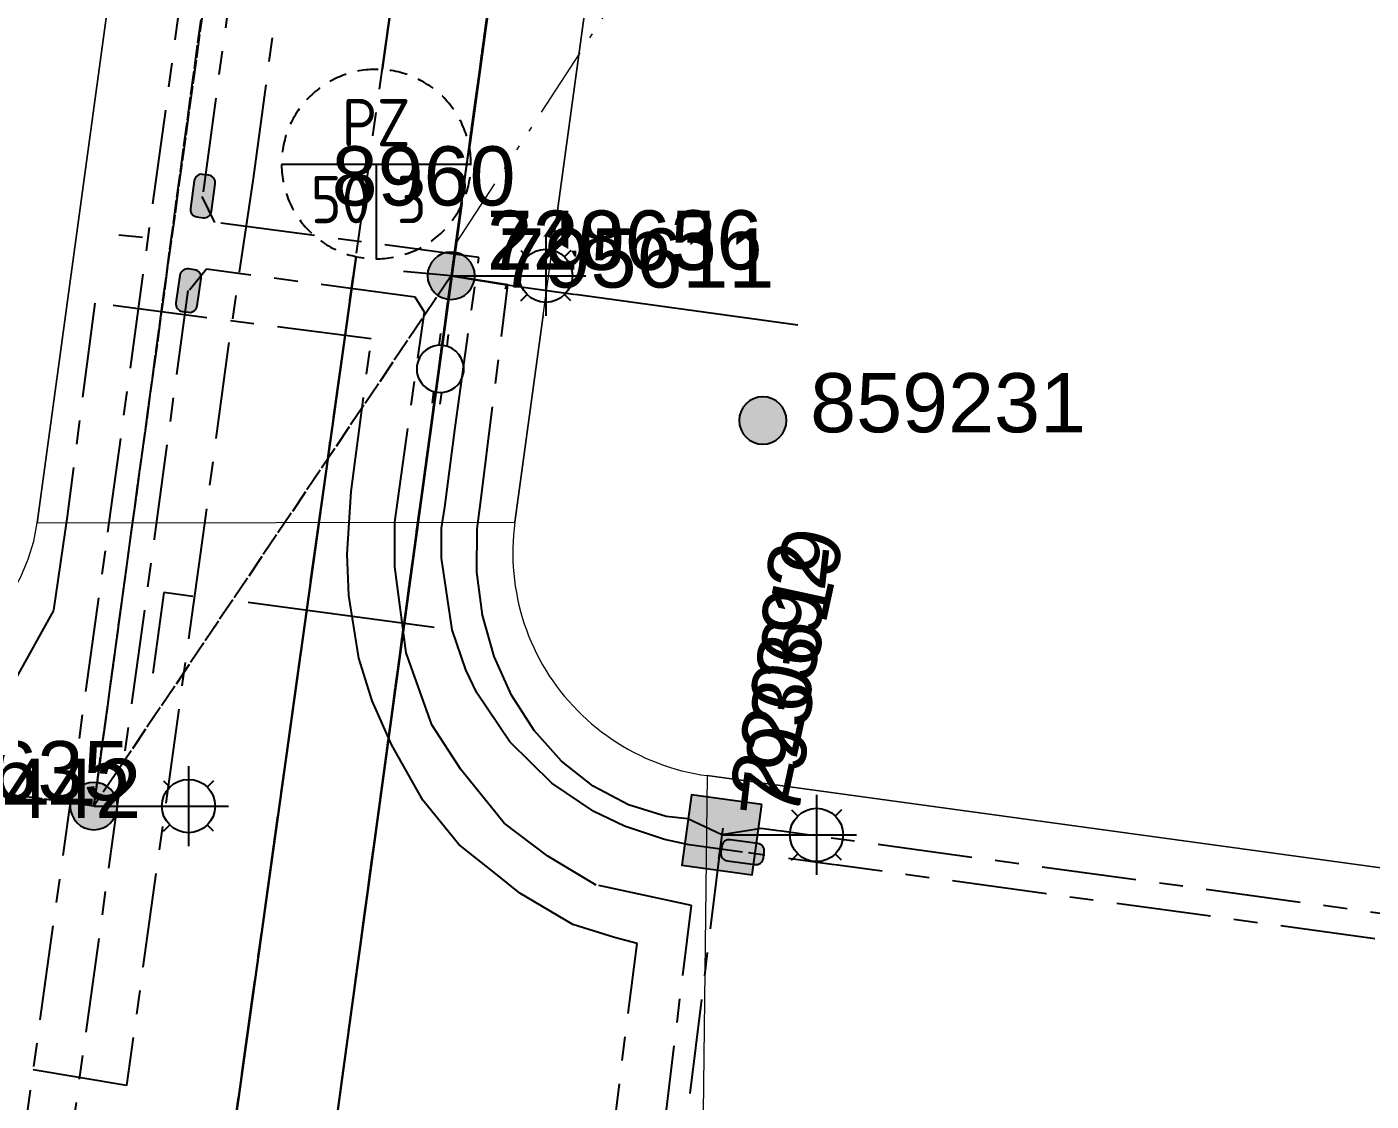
# Model space of a CAD drawing. Header units: metres. Extents: x 301012 to 305396, y 6240778 to 6244350.
# Drawn here: x 302957.9 to 303014.7, y 6242613.1 to 6242658.5 of the extents above; entities that cross this region are included whole.
import ezdxf
from ezdxf.enums import TextEntityAlignment as Align

# ---------------------------------------------------------------- set-up
doc = ezdxf.new("R2010")
doc.units = ezdxf.units.M
for name, pattern in [('Cable Exist OH', [1, 1, 0]), ('Cable Exist UG', [7, 4, -1, 1, -1]), ('Dash', [5, 3, -2]), ('DASHED', [19.05, 12.7, -6.35]), ('PHANTOMX2', [6.6, 3, -0.75, 0.2, -0.75, 0.2, -0.75, 0.2, -0.75])]:
    doc.linetypes.add(name, pattern=pattern)
doc.layers.get('0').update_dxf_attribs({"color": 6})
for name, color, linetype, lineweight in [('Cadastre Land Parcels_SP_EXT', 118, 'Continuous', 15), ('Cadastre Roads_SP_EXT', 218, 'Continuous', 15), ('Mains_HV_EXT', 13, 'Continuous', 25), ('Mains_LV_EXT', 163, 'Continuous', 25), ('Mains_SL_EXT', 131, 'Continuous', 25), ('Mains_TR_EXT', 211, 'Continuous', 25), ('Services_SP_EXT', 42, 'PHANTOMX2', 20)]:
    doc.layers.add(name, color=color, linetype=linetype, lineweight=lineweight)
for name, color, linetype in [('Equip_HV_EXT', 7, 'Continuous'), ('Equip_SL_EXT', 7, 'Continuous'), ('Equip_SP_LV_EXT', 7, 'Continuous'), ('Equip_SP_SL_EXT', 7, 'Continuous'), ('SupportsOH_SP_TR_HV_LV_SL_EXT', 7, 'Continuous'), ('SupportsUG_SP_LV_SL_EXT', 7, 'Continuous'), ('Trench_SP_EXT', 7, 'Continuous')]:
    doc.layers.add(name, color=color, linetype=linetype)
doc.layers.add('UNKNOWN_FEATURES', color=1, linetype='DASHED', plot=False)
doc.styles.add('COLUMN_LABEL', font='arial.ttf', dxfattribs={"height": 2})
doc.styles.add('iecARIAL', font='arial.ttf', dxfattribs={"height": 2})
doc.styles.add('IESYMBOL1', font='isocp.shx')
doc.styles.add('POLE_LABEL', font='arial.ttf', dxfattribs={"height": 2})
doc.styles.add('SL_LABEL', font='arial.ttf', dxfattribs={"height": 2})
doc.styles.add('SLCP_LABEL', font='arial.ttf', dxfattribs={"height": 2})
doc.styles.get("Standard").update_dxf_attribs({"font": 'arial.ttf'})
doc.linetypes.add('Cable E OH', pattern='A,8,-0.01,["E",Standard,S=1.5,R=30,X=0,Y=-0.9],0', length=8.01)
doc.linetypes.add('Cable E UG', pattern='A,5,-0.1,["E",Standard,S=1.5,R=0,X=0,Y=-0.75],-1.45', length=6.55)
doc.linetypes.add('Cable P UG', pattern='A,5,-0.1,["P",Standard,S=1.5,R=0,X=0,Y=-0.75],-1.45', length=6.55)

# ---------------------------------------------------------------- blocks, each defined once
blk = doc.blocks.new('COLUMN_EXT')
blk.add_hatch(color=256).paths.add_polyline_path([(1.5, -1.5), (1.5, 1.5), (-1.5, 1.5), (-1.5, -1.5)])
blk.add_lwpolyline([(1.5, 1.5), (-1.5, 1.5), (-1.5, -1.5), (1.5, -1.5)], close=True)
at = {"flags": 1}
blk.add_attdef('Z', (-1.813, 2.351), '', height=0.2, rotation=180, dxfattribs=at)
at = {"flags": 9}
for tag, p in [('SUBURB', (-1.813, 1.8)), ('NOTES', (-1.813, 2)), ('STREETNAME', (-1.813, 1.6)), ('LOCATION', (-1.813, 1.4)), ('LEGEND', (-1.813, 1.2)), ('OWNED_BY', (-1.813, 0.6)), ('USAGE', (-1.813, 1)), ('STATE', (-1.813, 0.8)), ('COLUMN_TYPE', (-1.813, 0.4))]:
    blk.add_attdef(tag, text='', height=0.2, rotation=180, dxfattribs=at).set_placement(p, align=Align.MIDDLE_LEFT)
for tag, style, p in [('STRUCTURE_PLANT_NUMBER', 'POLE_LABEL', (-1.813, -0.031)), ('STREET_CODE', 'COLUMN_LABEL', (-1.813, 0.2))]:
    blk.add_attdef(tag, text='', height=0.2, rotation=180, dxfattribs=dict(at, style=style)).set_placement(p, align=Align.MIDDLE_LEFT)
at = {"style": 'COLUMN_LABEL', "width": 0.9, "flags": 8}
blk.add_attdef('ASSET_NUM', text='', height=2, rotation=270, dxfattribs=at).set_placement((2, -4), align=Align.MIDDLE_LEFT)
blk = doc.blocks.new('LV_OH_LINKS_OPEN_EXT')
for p, q in [((-0.166, 4.966), (-0.166, 5.464)), ((0.166, 4.966), (0.166, 5.464)), ((-0.166, 3.002), (-0.166, 2.504)), ((0.166, 3.002), (0.166, 2.504))]:
    blk.add_line(p, q)
blk.add_lwpolyline([(0, 2.988, 1), (0, 4.98, 1)], format="xyb", close=True)
at = {"flags": 9}
for tag, p in [('ACTUAL_STATUS', (0, 0)), ('OPERATING_VOLTAGE', (0, -0.6)), ('CONSTRUCTED_VOLTAGE', (0, -0.2)), ('NO_PHASES', (0, -0.4)), ('ORIENTATION', (0, -0.8)), ('OWNED_BY', (0, -1)), ('STATE', (0, -1.2)), ('SWITCH_TYPE', (0, -1.4)), ('USAGE', (0, -1.6)), ('LEGEND', (0, -1.8)), ('NOTES', (0, -2))]:
    blk.add_attdef(tag, text='', height=0.2, dxfattribs=at).set_placement(p, align=Align.MIDDLE_LEFT)
at = {"flags": 1}
blk.add_attdef('Z', (0, 0), '', height=0.2, dxfattribs=at)
blk = doc.blocks.new('SL_LANTERN_EXT')
at = {"flags": 9}
for tag, p in [('LRATECODE', (-7.4, 0)), ('LOUTREACHVOCAB', (-7.2, 0)), ('LOUTREACH', (-7, 0)), ('LANTNUMBER', (-6.6, 0)), ('LNEW', (-6.4, 0)), ('LMASTVOCAB', (-6.2, 0)), ('LMAST', (-6, 0)), ('LLAMPVOCAB', (-5.8, 0)), ('LLAMP', (-5.6, 0)), ('LEXIST', (-5.4, 0)), ('LCHARGE3PERCENT', (-5.2, 0)), ('LCHARGE3', (-5, 0)), ('LCHARGE2PERCENT', (-4.8, 0)), ('LCHARGE2', (-4.6, 0)), ('LCHARGE1PERCENT', (-4.4, 0)), ('LCHARGE1', (-4.2, 0)), ('LCATEGORY', (-4, 0)), ('LBRACKETVOCAB', (-3.8, 0)), ('LBRACKET', (-3.6, 0)), ('LKINGHEIGHT', (-3.4, 0)), ('CREPLACE', (-3.2, 0)), ('CREMOVE', (-3, 0)), ('CNUMBER', (-2.8, 0)), ('CNEW', (-2.6, 0)), ('CEXIST', (-2.4, 0)), ('USAGE', (-2.2, 0)), ('STATE', (-2, 0)), ('OWNED_BY', (-1.8, 0)), ('ORIENTATION', (-1.6, 0)), ('OPERATING_VOLTAGE', (-1.4, 0)), ('NO_PHASES', (-1.2, 0)), ('LANTERN_TYPE', (-1, 0)), ('LANTERN_PURPOSE', (-0.8, 0)), ('CONTROL_TYPE', (-0.6, 0)), ('CONSTRUCTED_VOLTAGE', (-0.4, 0))]:
    blk.add_attdef(tag, text='', height=0.001, rotation=270, dxfattribs=at).set_placement(p, align=Align.MIDDLE_LEFT)
at = {"style": 'SL_LABEL', "flags": 9}
blk.add_attdef('STREET_CODE', text='', height=0.001, rotation=270, dxfattribs=at).set_placement((0.001, 0), align=Align.MIDDLE_LEFT)
at = {"flags": 1}
blk.add_attdef('Z', (0, 0), '', height=0.001, rotation=270, dxfattribs=at)
at = {"width": 0.9}
blk.add_attdef('LNUMBER', text='', height=1, dxfattribs=at).set_placement((7, -1), align=Align.MIDDLE_LEFT)
at = {"flags": 9}
for tag, p in [('LREMOVE', (0, -7.6)), ('LREPLACE', (0, -7.8)), ('LTYPE', (0, -8)), ('LTYPEVOCAB', (0, -8.2)), ('LEGEND', (0, -8.4)), ('SUBURB', (0, -8.6)), ('STREETNAME', (0, -8.8)), ('LOCATION', (0, -9)), ('NOTES', (0, -9.2)), ('MAINTAINED_BY', (0, -9.863))]:
    blk.add_attdef(tag, text='', height=0.001, dxfattribs=at).set_placement(p, align=Align.MIDDLE_LEFT)
blk.add_attdef('OPERATED_BY', (0, -9.607), '', height=0.001, dxfattribs=at)
blk.add_wipeout([(5.688, 0), (5.061, -1.061), (4, -1.688), (2.939, -1.061), (2.313, 0), (2.939, 1.061), (4, 1.687), (5.061, 1.061)])
for p, q in [((4, 1.687), (4, 0)), ((2.939, 1.061), (3.205, 0.795)), ((5.061, 1.061), (4.795, 0.795)), ((0, 0), (4, 0)), ((4, 0), (5.688, 0)), ((4, 0), (4, -1.688)), ((2.939, -1.061), (3.205, -0.795)), ((5.061, -1.061), (4.795, -0.795))]:
    blk.add_line(p, q)
blk.add_circle((4, 0), 1.125)
blk = doc.blocks.new('POLE_EXT')
blk.add_hatch(color=256).paths.add_polyline_path([(-1, 0, 1), (1, 0, 1)])
blk.add_lwpolyline([(-1, 0, 1), (1, 0, 1)], format="xyb", close=True)
at = {"flags": 8}
blk.add_attdef('pNumber', text='', height=2, dxfattribs=at).set_placement((2.5, 2.5), align=Align.MIDDLE_CENTER)
at = {"style": 'POLE_LABEL', "flags": 9}
for tag, p in [('STRUCTURE_PLANT_NUMBER', (1.355, 0.028)), ('STREET_CODE', (1.355, -0.2))]:
    blk.add_attdef(tag, text='', height=0.2, dxfattribs=at).set_placement(p, align=Align.MIDDLE_LEFT)
at = {"flags": 9}
for tag, p in [('OWNED_BY', (1.355, -0.4)), ('PARENT', (1.355, -0.6)), ('SPECIAL_USE', (1.355, -0.8)), ('STATE', (1.355, -1)), ('USAGE', (1.355, -1.2)), ('cLV', (1.355, -1.4)), ('hDepth', (1.355, -1.6)), ('hDia', (1.355, -1.8)), ('cHV', (1.355, -2)), ('LBRACKET', (1.355, -2.2)), ('LExisting', (1.355, -2.4)), ('LANTNUMBER', (1.355, -2.6)), ('LOther', (1.355, -2.8)), ('cLinedev', (1.355, -3.4)), ('LRemove', (1.355, -3)), ('LEGEND', (1.355, -3.2)), ('pExisting', (1.355, -3.8)), ('LOCATION', (1.355, -3.6)), ('PFNUMBER', (1.355, -4)), ('pFooting', (1.355, -4.4)), ('pNew', (1.355, -4.6)), ('NEWPFNUMBER', (1.355, -4.2)), ('pRelocate', (1.355, -5)), ('pRemove', (1.355, -5.2)), ('pReplace', (1.355, -5.4)), ('pStay', (1.355, -5.6)), ('cspan', (1.355, -6)), ('STREETNAME', (1.355, -6.2)), ('pType', (1.355, -5.8)), ('SUBURB', (1.355, -6.4)), ('NOTES', (1.355, -6.6)), ('MAINTAINED_BY', (1.355, -6.814)), ('OPERATED_BY', (1.355, -7.014))]:
    blk.add_attdef(tag, text='', height=0.2, dxfattribs=at).set_placement(p, align=Align.MIDDLE_LEFT)
at = {"flags": 1}
blk.add_attdef('Z', (1.355, -7.328), '', height=0.2, dxfattribs=at)
blk = doc.blocks.new('HV_STJ_EXT')
h = blk.add_hatch(color=256)
edge = h.paths.add_edge_path()
edge.add_ellipse((-0.586, 0.131), major_axis=(0.226, 0.226), ratio=1, start_angle=45, end_angle=135)
edge.add_line((-0.906, 0.131), (-0.906, -0.131))
edge.add_ellipse((-0.586, -0.131), major_axis=(0.226, 0.226), ratio=1, start_angle=135, end_angle=225)
edge.add_line((-0.586, -0.451), (0.586, -0.451))
edge.add_ellipse((0.586, -0.131), major_axis=(-0.226, 0.226), ratio=1, start_angle=135, end_angle=225)
edge.add_line((0.906, -0.131), (0.906, 0.131))
edge.add_ellipse((0.586, 0.131), major_axis=(-0.226, 0.226), ratio=1, start_angle=225, end_angle=315)
edge.add_line((0.586, 0.451), (-0.586, 0.451))
blk.add_lwpolyline([(-0.906, 0.131), (-0.906, -0.131, 0.414214), (-0.586, -0.451), (0.586, -0.451, 0.414214), (0.906, -0.131), (0.906, 0.131, 0.414214), (0.586, 0.451), (-0.586, 0.451, 0.414214)], format="xyb", close=True)
for tag, flags, p in [('ORIENTATION', 9, (1.5, 0)), ('USAGE', 9, (1.5, -0.2)), ('LEGEND', 9, (1.5, -0.4)), ('NOTES', 9, (1.5, -0.6)), ('Z', 1, (1.5, -0.8))]:
    blk.add_attdef(tag, text='', height=0.2, dxfattribs=dict(flags=flags)).set_placement(p, align=Align.MIDDLE_LEFT)
blk = doc.blocks.new('SLCP_ZELL_EXT')
at = {"flags": 8}
blk.add_attdef('ASSET_NUM', text='', height=2, dxfattribs=at).set_placement((0, 6), align=Align.MIDDLE_CENTER)
for tag, flags, p in [('CONSTRUCTED_VOLTAGE', 9, (0.25, -0.5)), ('OPERATING_VOLTAGE', 9, (0.25, -1.1)), ('CONTROL_TYPE', 9, (0.25, -0.7)), ('NO_PHASES', 9, (0.25, -0.9)), ('ORIENTATION', 9, (0.25, -1.3)), ('OWNED_BY', 9, (0.25, -1.5)), ('OPERATED_BY', 9, (0.25, -1.7)), ('USAGE', 9, (0.25, -2.1)), ('MAINTAINED_BY', 9, (0.25, -1.9)), ('LOCATION', 9, (0.25, -2.3)), ('STATE', 9, (0.25, -2.7)), ('STREETNAME', 9, (0.25, -2.9)), ('NOTES', 9, (0.25, -2.5)), ('AMP_RATING', 9, (0.25, -3.3)), ('Z', 1, (0.25, -3.5)), ('SUBURB', 9, (0.25, -3.1))]:
    blk.add_attdef(tag, text='', height=0.2, dxfattribs=dict(flags=flags)).set_placement(p, align=Align.MIDDLE_LEFT)
blk.add_wipeout([(-0.049, 4), (-0.147, 3.997), (-0.245, 3.992), (-0.343, 3.985), (-0.441, 3.976), (-0.538, 3.964), (-0.635, 3.949), (-0.732, 3.932), (-0.828, 3.913), (-0.924, 3.892), (-1.019, 3.868), (-1.114, 3.842), (-1.208, 3.813), (-1.301, 3.782), (-1.394, 3.749), (-1.485, 3.714), (-1.576, 3.676), (-1.666, 3.637), (-1.754, 3.595), (-1.842, 3.551), (-1.929, 3.504), (-2.014, 3.456), (-2.098, 3.405), (-2.181, 3.353), (-2.263, 3.298), (-2.343, 3.242), (-2.422, 3.183), (-2.499, 3.123), (-2.575, 3.061), (-2.65, 2.997), (-2.722, 2.931), (-2.794, 2.863), (-2.863, 2.794), (-2.931, 2.722), (-2.997, 2.65), (-3.061, 2.575), (-3.123, 2.499), (-3.183, 2.422), (-3.242, 2.343), (-3.298, 2.263), (-3.353, 2.181), (-3.405, 2.098), (-3.456, 2.014), (-3.504, 1.929), (-3.551, 1.842), (-3.595, 1.754), (-3.637, 1.666), (-3.676, 1.576), (-3.714, 1.485), (-3.749, 1.394), (-3.782, 1.301), (-3.813, 1.208), (-3.842, 1.114), (-3.868, 1.019), (-3.892, 0.924), (-3.913, 0.828), (-3.932, 0.732), (-3.949, 0.635), (-3.964, 0.538), (-3.976, 0.441), (-3.985, 0.343), (-3.992, 0.245), (-3.997, 0.147), (-4, 0.049), (-4, -0.049), (-3.997, -0.147), (-3.992, -0.245), (-3.985, -0.343), (-3.976, -0.441), (-3.964, -0.538), (-3.949, -0.635), (-3.932, -0.732), (-3.913, -0.828), (-3.892, -0.924), (-3.868, -1.019), (-3.842, -1.114), (-3.813, -1.208), (-3.782, -1.301), (-3.749, -1.394), (-3.714, -1.485), (-3.676, -1.576), (-3.637, -1.666), (-3.595, -1.754), (-3.551, -1.842), (-3.504, -1.929), (-3.456, -2.014), (-3.405, -2.098), (-3.353, -2.181), (-3.298, -2.263), (-3.242, -2.343), (-3.183, -2.422), (-3.123, -2.499), (-3.061, -2.575), (-2.997, -2.65), (-2.931, -2.722), (-2.863, -2.794), (-2.794, -2.863), (-2.722, -2.931), (-2.65, -2.997), (-2.575, -3.061), (-2.499, -3.123), (-2.422, -3.183), (-2.343, -3.242), (-2.263, -3.298), (-2.181, -3.353), (-2.098, -3.405), (-2.014, -3.456), (-1.929, -3.504), (-1.842, -3.551), (-1.754, -3.595), (-1.666, -3.637), (-1.576, -3.676), (-1.485, -3.714), (-1.394, -3.749), (-1.301, -3.782), (-1.208, -3.813), (-1.114, -3.842), (-1.019, -3.868), (-0.924, -3.892), (-0.828, -3.913), (-0.732, -3.932), (-0.635, -3.949), (-0.538, -3.964), (-0.441, -3.976), (-0.343, -3.985), (-0.245, -3.992), (-0.147, -3.997), (-0.049, -4), (0.049, -4), (0.147, -3.997), (0.245, -3.992), (0.343, -3.985), (0.441, -3.976), (0.538, -3.964), (0.635, -3.949), (0.732, -3.932), (0.828, -3.913), (0.924, -3.892), (1.019, -3.868), (1.114, -3.842), (1.208, -3.813), (1.301, -3.782), (1.394, -3.749), (1.485, -3.714), (1.576, -3.676), (1.666, -3.637), (1.754, -3.595), (1.842, -3.551), (1.929, -3.504), (2.014, -3.456), (2.098, -3.405), (2.181, -3.353), (2.263, -3.298), (2.343, -3.242), (2.422, -3.183), (2.499, -3.123), (2.575, -3.061), (2.65, -2.997), (2.722, -2.931), (2.794, -2.863), (2.863, -2.794), (2.931, -2.722), (2.997, -2.65), (3.061, -2.575), (3.123, -2.499), (3.183, -2.422), (3.242, -2.343), (3.298, -2.263), (3.353, -2.181), (3.405, -2.098), (3.456, -2.014), (3.504, -1.929), (3.551, -1.842), (3.595, -1.754), (3.637, -1.666), (3.676, -1.576), (3.714, -1.485), (3.749, -1.394), (3.782, -1.301), (3.813, -1.208), (3.842, -1.114), (3.868, -1.019), (3.892, -0.924), (3.913, -0.828), (3.932, -0.732), (3.949, -0.635), (3.964, -0.538), (3.976, -0.441), (3.985, -0.343), (3.992, -0.245), (3.997, -0.147), (4, -0.049), (4, 0.049), (3.997, 0.147), (3.992, 0.245), (3.985, 0.343), (3.976, 0.441), (3.964, 0.538), (3.949, 0.635), (3.932, 0.732), (3.913, 0.828), (3.892, 0.924), (3.868, 1.019), (3.842, 1.114), (3.813, 1.208), (3.782, 1.301), (3.749, 1.394), (3.714, 1.485), (3.676, 1.576), (3.637, 1.666), (3.595, 1.754), (3.551, 1.842), (3.504, 1.929), (3.456, 2.014), (3.405, 2.098), (3.353, 2.181), (3.298, 2.263), (3.242, 2.343), (3.183, 2.422), (3.123, 2.499), (3.061, 2.575), (2.997, 2.65), (2.931, 2.722), (2.863, 2.794), (2.794, 2.863), (2.722, 2.931), (2.65, 2.997), (2.575, 3.061), (2.499, 3.123), (2.422, 3.183), (2.343, 3.242), (2.263, 3.298), (2.181, 3.353), (2.098, 3.405), (2.014, 3.456), (1.929, 3.504), (1.842, 3.551), (1.754, 3.595), (1.666, 3.637), (1.576, 3.676), (1.485, 3.714), (1.394, 3.749), (1.301, 3.782), (1.208, 3.813), (1.114, 3.842), (1.019, 3.868), (0.924, 3.892), (0.828, 3.913), (0.732, 3.932), (0.635, 3.949), (0.538, 3.964), (0.441, 3.976), (0.343, 3.985), (0.245, 3.992), (0.147, 3.997), (0.049, 4)])
for p, q in [((-4, 0), (4, 0)), ((0, 0), (0, -4))]:
    blk.add_line(p, q)
at = {"linetype": 'Dash', "ltscale": 0.25, "flags": 128}
blk.add_lwpolyline([(-0.049, 4), (-0.147, 3.997), (-0.245, 3.992), (-0.343, 3.985), (-0.441, 3.976), (-0.538, 3.964), (-0.635, 3.949), (-0.732, 3.932), (-0.828, 3.913), (-0.924, 3.892), (-1.019, 3.868), (-1.114, 3.842), (-1.208, 3.813), (-1.301, 3.782), (-1.394, 3.749), (-1.485, 3.714), (-1.576, 3.676), (-1.666, 3.637), (-1.754, 3.595), (-1.842, 3.551), (-1.929, 3.504), (-2.014, 3.456), (-2.098, 3.405), (-2.181, 3.353), (-2.263, 3.298), (-2.343, 3.242), (-2.422, 3.183), (-2.499, 3.123), (-2.575, 3.061), (-2.65, 2.997), (-2.722, 2.931), (-2.794, 2.863), (-2.863, 2.794), (-2.931, 2.722), (-2.997, 2.65), (-3.061, 2.575), (-3.123, 2.499), (-3.183, 2.422), (-3.242, 2.343), (-3.298, 2.263), (-3.353, 2.181), (-3.405, 2.098), (-3.456, 2.014), (-3.504, 1.929), (-3.551, 1.842), (-3.595, 1.754), (-3.637, 1.666), (-3.676, 1.576), (-3.714, 1.485), (-3.749, 1.394), (-3.782, 1.301), (-3.813, 1.208), (-3.842, 1.114), (-3.868, 1.019), (-3.892, 0.924), (-3.913, 0.828), (-3.932, 0.732), (-3.949, 0.635), (-3.964, 0.538), (-3.976, 0.441), (-3.985, 0.343), (-3.992, 0.245), (-3.997, 0.147), (-4, 0.049), (-4, -0.049), (-3.997, -0.147), (-3.992, -0.245), (-3.985, -0.343), (-3.976, -0.441), (-3.964, -0.538), (-3.949, -0.635), (-3.932, -0.732), (-3.913, -0.828), (-3.892, -0.924), (-3.868, -1.019), (-3.842, -1.114), (-3.813, -1.208), (-3.782, -1.301), (-3.749, -1.394), (-3.714, -1.485), (-3.676, -1.576), (-3.637, -1.666), (-3.595, -1.754), (-3.551, -1.842), (-3.504, -1.929), (-3.456, -2.014), (-3.405, -2.098), (-3.353, -2.181), (-3.298, -2.263), (-3.242, -2.343), (-3.183, -2.422), (-3.123, -2.499), (-3.061, -2.575), (-2.997, -2.65), (-2.931, -2.722), (-2.863, -2.794), (-2.794, -2.863), (-2.722, -2.931), (-2.65, -2.997), (-2.575, -3.061), (-2.499, -3.123), (-2.422, -3.183), (-2.343, -3.242), (-2.263, -3.298), (-2.181, -3.353), (-2.098, -3.405), (-2.014, -3.456), (-1.929, -3.504), (-1.842, -3.551), (-1.754, -3.595), (-1.666, -3.637), (-1.576, -3.676), (-1.485, -3.714), (-1.394, -3.749), (-1.301, -3.782), (-1.208, -3.813), (-1.114, -3.842), (-1.019, -3.868), (-0.924, -3.892), (-0.828, -3.913), (-0.732, -3.932), (-0.635, -3.949), (-0.538, -3.964), (-0.441, -3.976), (-0.343, -3.985), (-0.245, -3.992), (-0.147, -3.997), (-0.049, -4), (0.049, -4), (0.147, -3.997), (0.245, -3.992), (0.343, -3.985), (0.441, -3.976), (0.538, -3.964), (0.635, -3.949), (0.732, -3.932), (0.828, -3.913), (0.924, -3.892), (1.019, -3.868), (1.114, -3.842), (1.208, -3.813), (1.301, -3.782), (1.394, -3.749), (1.485, -3.714), (1.576, -3.676), (1.666, -3.637), (1.754, -3.595), (1.842, -3.551), (1.929, -3.504), (2.014, -3.456), (2.098, -3.405), (2.181, -3.353), (2.263, -3.298), (2.343, -3.242), (2.422, -3.183), (2.499, -3.123), (2.575, -3.061), (2.65, -2.997), (2.722, -2.931), (2.794, -2.863), (2.863, -2.794), (2.931, -2.722), (2.997, -2.65), (3.061, -2.575), (3.123, -2.499), (3.183, -2.422), (3.242, -2.343), (3.298, -2.263), (3.353, -2.181), (3.405, -2.098), (3.456, -2.014), (3.504, -1.929), (3.551, -1.842), (3.595, -1.754), (3.637, -1.666), (3.676, -1.576), (3.714, -1.485), (3.749, -1.394), (3.782, -1.301), (3.813, -1.208), (3.842, -1.114), (3.868, -1.019), (3.892, -0.924), (3.913, -0.828), (3.932, -0.732), (3.949, -0.635), (3.964, -0.538), (3.976, -0.441), (3.985, -0.343), (3.992, -0.245), (3.997, -0.147), (4, -0.049), (4, 0.049), (3.997, 0.147), (3.992, 0.245), (3.985, 0.343), (3.976, 0.441), (3.964, 0.538), (3.949, 0.635), (3.932, 0.732), (3.913, 0.828), (3.892, 0.924), (3.868, 1.019), (3.842, 1.114), (3.813, 1.208), (3.782, 1.301), (3.749, 1.394), (3.714, 1.485), (3.676, 1.576), (3.637, 1.666), (3.595, 1.754), (3.551, 1.842), (3.504, 1.929), (3.456, 2.014), (3.405, 2.098), (3.353, 2.181), (3.298, 2.263), (3.242, 2.343), (3.183, 2.422), (3.123, 2.499), (3.061, 2.575), (2.997, 2.65), (2.931, 2.722), (2.863, 2.794), (2.794, 2.863), (2.722, 2.931), (2.65, 2.997), (2.575, 3.061), (2.499, 3.123), (2.422, 3.183), (2.343, 3.242), (2.263, 3.298), (2.181, 3.353), (2.098, 3.405), (2.014, 3.456), (1.929, 3.504), (1.842, 3.551), (1.754, 3.595), (1.666, 3.637), (1.576, 3.676), (1.485, 3.714), (1.394, 3.749), (1.301, 3.782), (1.208, 3.813), (1.114, 3.842), (1.019, 3.868), (0.924, 3.892), (0.828, 3.913), (0.732, 3.932), (0.635, 3.949), (0.538, 3.964), (0.441, 3.976), (0.343, 3.985), (0.245, 3.992), (0.147, 3.997), (0.049, 4)], close=True, dxfattribs=at)
at = {"style": 'IESYMBOL1'}
for s, p in [('PZ', (0, 1.75)), ('50', (-1.5, -1.5)), ('3', (1.5, -1.5))]:
    blk.add_text(s, height=2, dxfattribs=at).set_placement(p, align=Align.MIDDLE_CENTER)

msp = doc.modelspace()

# ---------------------------------------------------------------- linework, layer by layer
at = {"layer": 'Cadastre Land Parcels_SP_EXT', "linetype": 'Continuous'}
for points in [[(302836.529, 6242646.564), (302949.712, 6242631.05), (302950.51, 6242630.984), (302951.309, 6242631.001), (302951.309, 6242631.001), (302952.1, 6242631.1), (302952.878, 6242631.282), (302953.631, 6242631.544), (302954.354, 6242631.885), (302955.037, 6242632.298), (302955.672, 6242632.78), (302956.255, 6242633.326), (302956.777, 6242633.931), (302957.232, 6242634.586), (302957.617, 6242635.285), (302957.926, 6242636.021), (302958.157, 6242636.785), (302958.307, 6242637.569), (302967.601, 6242705.565), (302886.042, 6242716.713), (302890.989, 6242752.97), (302894.745, 6242780.21)], [(302986.903, 6242699.085), (302978.482, 6242637.586), (302978.449, 6242637.317), (302978.424, 6242637.046), (302978.406, 6242636.776), (302978.396, 6242636.504), (302978.394, 6242636.232), (302978.4, 6242635.962), (302978.413, 6242635.691), (302978.434, 6242635.42), (302978.463, 6242635.151), (302978.499, 6242634.881), (302978.544, 6242634.613), (302978.596, 6242634.347), (302978.655, 6242634.082), (302978.722, 6242633.819), (302978.797, 6242633.558), (302978.879, 6242633.3), (302978.968, 6242633.044), (302979.064, 6242632.79), (302979.168, 6242632.54), (302979.279, 6242632.291), (302979.396, 6242632.047), (302979.522, 6242631.806), (302979.653, 6242631.569), (302979.792, 6242631.336), (302979.936, 6242631.106), (302980.088, 6242630.881), (302980.246, 6242630.66), (302980.409, 6242630.444), (302980.58, 6242630.233), (302980.756, 6242630.026), (302980.938, 6242629.825), (302981.125, 6242629.629), (302981.318, 6242629.438), (302981.517, 6242629.254), (302981.721, 6242629.075), (302981.93, 6242628.901), (302982.143, 6242628.733), (302982.362, 6242628.573), (302982.585, 6242628.417), (302982.811, 6242628.269), (302983.042, 6242628.128), (302983.278, 6242627.992), (302983.517, 6242627.864), (302983.759, 6242627.742), (302984.005, 6242627.627), (302984.254, 6242627.52), (302984.507, 6242627.42), (302984.762, 6242627.327), (302985.019, 6242627.241), (302985.278, 6242627.162), (302985.541, 6242627.091), (302985.804, 6242627.028), (302986.07, 6242626.972), (302986.337, 6242626.924), (302986.605, 6242626.883), (303237.608, 6242592.487)]]:
    msp.add_lwpolyline(points, dxfattribs=at)
at = {"layer": 'Trench_SP_EXT', "linetype": 'Cable Exist UG'}
msp.add_lwpolyline([(302962.745, 6242649.618), (302961.753, 6242649.715)], dxfattribs=at)
at = {"layer": 'UNKNOWN_FEATURES'}
for points in [[(302964.877, 6242634.45), (302963.652, 6242634.619), (302963.185, 6242631.211)], [(302975.071, 6242633.139), (302967.208, 6242634.195)]]:
    msp.add_lwpolyline(points, dxfattribs=at)

# ---------------------------------------------------------------- block references
at = {"layer": 'Equip_HV_EXT'}
for p, rotation in [((302965.3, 6242651.366), 262.4366252121229), ((302964.693, 6242647.372), 81.87269854021861)]:
    msp.add_blockref('HV_STJ_EXT', p, dxfattribs=dict(at, rotation=rotation))
at = {"layer": 'Equip_SP_LV_EXT', "rotation": 172.9772621188449}
msp.add_blockref('LV_OH_LINKS_OPEN_EXT', (302975.819, 6242648.019), dxfattribs=at)
at = {"layer": 'Equip_SP_SL_EXT'}
ref = msp.add_blockref('SL_LANTERN_EXT', (302960.694, 6242625.598), dxfattribs=at)
ref.add_attrib('ASSET_NUM', '220635', dxfattribs={"layer": '0', "height": 2.5, "rotation": 0.1355, "style": 'iecARIAL'}).set_placement((302962.194, 6242627.098), align=Align.MIDDLE_RIGHT)
at = {"layer": 'SupportsOH_SP_TR_HV_LV_SL_EXT'}
ref = msp.add_blockref('POLE_EXT', (302988.957, 6242641.885), dxfattribs=at)
ref.add_attrib('ASSET_NUM', '859231', dxfattribs={"layer": '0', "height": 2.5, "style": 'POLE_LABEL'}).set_placement((302990.957, 6242642.635), align=Align.MIDDLE_LEFT)
at = {"layer": 'SupportsUG_SP_LV_SL_EXT'}
ref = msp.add_blockref('COLUMN_EXT', (302987.225, 6242624.379), dxfattribs=dict(at, rotation=352.1188352874031))
ref.add_attrib('ASSET_NUM', '793392', dxfattribs={"layer": '0', "height": 2.5, "rotation": 83.5143, "style": 'COLUMN_LABEL'}).set_placement((302989.225, 6242625.129), align=Align.MIDDLE_LEFT)

# ---------------------------------------------------------------- next in the draw order: linework, layer by layer
at = {"layer": 'Mains_HV_EXT', "linetype": 'Cable Exist UG'}
msp.add_lwpolyline([(302936.498, 6242283.564), (302925.246, 6242285.171), (302924.849, 6242281.8), (302914.698, 6242283.141), (302932.097, 6242409.916), (302959.408, 6242609.112), (302963.261, 6242636.892), (302964.677, 6242647.375)], dxfattribs=at)
at = {"layer": 'Mains_SL_EXT', "linetype": 'Cable Exist OH'}
msp.add_lwpolyline([(302960.694, 6242625.598), (302967.511, 6242675.176)], dxfattribs=at)

# ---------------------------------------------------------------- next in the draw order: block references
at = {"layer": 'Equip_SP_SL_EXT'}
ref = msp.add_blockref('SL_LANTERN_EXT', (302975.79, 6242647.999), dxfattribs=at)
ref.add_attrib('ASSET_NUM', '74865', dxfattribs={"layer": '0', "height": 2.5, "rotation": 359.9604, "style": 'iecARIAL'}).set_placement((302977.29, 6242649.499), align=Align.MIDDLE_LEFT)
ref = msp.add_blockref('SL_LANTERN_EXT', (302987.225, 6242624.379), dxfattribs=at)
ref.add_attrib('ASSET_NUM', '220619', dxfattribs={"layer": '0', "height": 2.5, "rotation": 77.7561, "style": 'iecARIAL'}).set_placement((302988.725, 6242625.879), align=Align.MIDDLE_LEFT)
at = {"layer": 'SupportsOH_SP_TR_HV_LV_SL_EXT'}
ref = msp.add_blockref('POLE_EXT', (302960.694, 6242625.598), dxfattribs=at)
ref.add_attrib('ASSET_NUM', '442', dxfattribs={"layer": '0', "height": 2.5, "style": 'POLE_LABEL'}).set_placement((302962.694, 6242626.348), align=Align.MIDDLE_RIGHT)

# ---------------------------------------------------------------- next in the draw order: linework, layer by layer
at = {"layer": 'Cadastre Roads_SP_EXT', "linetype": 'Continuous'}
msp.add_lwpolyline([(303237.608, 6242592.487), (302986.606, 6242626.883), (302986.367, 6242606.728), (303053.621, 6242597.51), (303067.564, 6242595.598), (303093.354, 6242592.062), (303116.997, 6242588.82)], dxfattribs=at)
at = {"layer": 'Mains_HV_EXT', "linetype": 'Cable Exist UG'}
msp.add_lwpolyline([(303124.737, 6242604.926), (303028.677, 6242618.09), (302988.349, 6242623.616)], dxfattribs=at)
at = {"layer": 'Mains_SL_EXT', "linetype": 'Cable Exist UG'}
for points in [[(302987.225, 6242624.379), (302985.262, 6242608.49)], [(303026.939, 6242618.902), (303025.526, 6242619.624), (303025.526, 6242619.624), (302988.884, 6242624.654), (302987.225, 6242624.378)]]:
    msp.add_lwpolyline(points, dxfattribs=at)
at = {"layer": 'Trench_SP_EXT', "linetype": 'Cable Exist UG'}
msp.add_lwpolyline([(302987.098, 6242623.367), (302987.288, 6242624.671)], dxfattribs=at)

# ---------------------------------------------------------------- next in the draw order: block references
at = {"layer": 'Equip_HV_EXT', "rotation": 352.4269148330578}
msp.add_blockref('HV_STJ_EXT', (302988.103, 6242623.65), dxfattribs=at)
at = {"layer": 'Equip_SP_SL_EXT'}
ref = msp.add_blockref('SL_LANTERN_EXT', (302975.79, 6242647.999), dxfattribs=at)
ref.add_attrib('ASSET_NUM', '220636', dxfattribs={"layer": '0', "height": 2.5, "rotation": 0.098, "style": 'iecARIAL'}).set_placement((302977.29, 6242649.499), align=Align.MIDDLE_LEFT)

# ---------------------------------------------------------------- next in the draw order: linework, layer by layer
at = {"layer": 'Cadastre Roads_SP_EXT', "linetype": 'Continuous'}
msp.add_lwpolyline([(303033.338, 6243010.028), (303029.705, 6243011.321), (303010.901, 6243021.313), (302994.573, 6242902.09), (302989.59, 6242865.708), (302985.032, 6242832.481), (302980.878, 6242802.263), (302976.734, 6242772.044), (302972.563, 6242741.806), (302967.601, 6242705.565), (302958.307, 6242637.569), (302978.482, 6242637.586), (302986.903, 6242699.085), (302996.296, 6242767.649), (303006.067, 6242839.039), (303015.415, 6242907.186), (303015.688, 6242909.173), (303020.76, 6242946.07), (303021.033, 6242948.058), (303024.775, 6242947.545), (303033.338, 6243010.028)], close=True, dxfattribs=at)
at = {"layer": 'Mains_HV_EXT', "linetype": 'Cable E UG'}
msp.add_lwpolyline([(302871.449, 6241923.424), (302895.27, 6242098.265), (302903.796, 6242167.417), (302908.514, 6242204.597), (302925.721, 6242341.259), (302932.123, 6242350.498), (302965.976, 6242607.356), (303012.047, 6242936.767)], dxfattribs=at)
at = {"layer": 'Mains_HV_EXT', "linetype": 'Cable P UG'}
for points in [[(303008.053, 6242908.208), (302965.976, 6242607.356), (302932.123, 6242350.498), (302925.721, 6242341.259), (302908.514, 6242204.597), (302903.796, 6242167.417), (302895.27, 6242098.265), (302870.024, 6241912.966)], [(302984.096, 6242708.414), (302975.79, 6242647.999), (302968.526, 6242594.644), (302961.312, 6242541.965)]]:
    msp.add_lwpolyline(points, dxfattribs=at)
at = {"layer": 'Mains_HV_EXT', "linetype": 'Cable E OH'}
msp.add_lwpolyline([(302984.096, 6242708.414), (302975.828, 6242648.076), (302968.526, 6242594.644), (302961.312, 6242541.965)], dxfattribs=at)
at = {"layer": 'Mains_HV_EXT', "linetype": 'Cable Exist UG'}
for points in [[(302988.693, 6242600.234), (302989.848, 6242610.756), (302984.728, 6242611.497), (302984.728, 6242611.497), (302985.938, 6242621.398), (302981.919, 6242622.259), (302979.87, 6242623.479), (302978.033, 6242624.876), (302976.194, 6242627.149), (302974.977, 6242629.036), (302973.888, 6242632.064), (302973.414, 6242635.702), (302973.404, 6242637.585), (302974.657, 6242646.458), (302974.264, 6242647.098), (302965.458, 6242648.274), (302964.736, 6242647.39)], [(302982.399, 6242609.896), (302983.642, 6242619.799), (302982.694, 6242620.042), (302982.694, 6242620.042), (302980.927, 6242620.589), (302978.695, 6242621.922), (302977.674, 6242622.731), (302976.109, 6242623.975), (302974.599, 6242625.846), (302973.29, 6242628.174), (302972.459, 6242630.046), (302971.883, 6242631.851), (302971.47, 6242634.489), (302971.393, 6242636.233), (302971.566, 6242638.884), (302972.415, 6242645.331), (302960.733, 6242646.841), (302959.57, 6242637.827), (302958.986, 6242633.86), (302957.424, 6242631.047)]]:
    msp.add_lwpolyline(points, dxfattribs=at)
at = {"layer": 'Mains_LV_EXT', "linetype": 'Cable Exist OH'}
msp.add_lwpolyline([(302975.819, 6242648.019), (302961.312, 6242541.965)], dxfattribs=at)
at = {"layer": 'Mains_SL_EXT', "linetype": 'Cable Exist OH'}
for points in [[(302975.791, 6242648.01), (302975.79, 6242647.999), (302968.529, 6242594.693)], [(302975.79, 6242647.999), (302960.694, 6242625.598)]]:
    msp.add_lwpolyline(points, dxfattribs=at)
at = {"layer": 'Mains_SL_EXT', "linetype": 'Cable Exist UG'}
msp.add_lwpolyline([(302987.225, 6242624.378), (302985.783, 6242625.061), (302985.783, 6242625.061), (302984.867, 6242625.156), (302983.277, 6242625.649), (302981.793, 6242626.441), (302980.456, 6242627.501), (302979.295, 6242628.795), (302978.34, 6242630.281), (302977.61, 6242631.919), (302977.118, 6242633.667), (302976.873, 6242635.477), (302976.882, 6242637.303), (302977.045, 6242638.49), (302978.181, 6242647.609), (302975.79, 6242647.999)], dxfattribs=at)
at = {"layer": 'Services_SP_EXT'}
msp.add_lwpolyline([(302976.004, 6242649.373), (302984.841, 6242662.957)], dxfattribs=at)
at = {"layer": 'Trench_SP_EXT', "linetype": 'Cable Exist UG'}
for points in [[(302975.79, 6242647.999), (302973.774, 6242648.182)], [(302975.79, 6242647.999), (302978.125, 6242647.616), (302978.069, 6242647.439)]]:
    msp.add_lwpolyline(points, dxfattribs=at)
at = {"layer": 'UNKNOWN_FEATURES'}
msp.add_lwpolyline([(302977.859, 6242647.651), (302992.745, 6242645.607)], dxfattribs=at)

# ---------------------------------------------------------------- next in the draw order: block references
at = {"layer": 'SupportsOH_SP_TR_HV_LV_SL_EXT'}
ref = msp.add_blockref('POLE_EXT', (302975.79, 6242647.999), dxfattribs=at)
ref.add_attrib('ASSET_NUM', '795611', dxfattribs={"layer": '0', "height": 2.5, "style": 'POLE_LABEL'}).set_placement((302977.79, 6242648.749), align=Align.MIDDLE_LEFT)

# ---------------------------------------------------------------- next in the draw order: block references
at = {"layer": 'Equip_SL_EXT'}
ref = msp.add_blockref('SLCP_ZELL_EXT', (302972.625, 6242652.717), dxfattribs=at)
ref.add_attrib('ASSET_NUM', '8960', dxfattribs={"layer": '0', "height": 2.5, "style": 'SLCP_LABEL'}).set_placement((302974.625, 6242653.467), align=Align.TOP_CENTER)

# ---------------------------------------------------------------- next in the draw order: linework, layer by layer
at = {"layer": 'Mains_HV_EXT', "linetype": 'Cable Exist OH'}
for points in [[(302995.294, 6242790.328), (302975.79, 6242647.999), (302968.526, 6242594.644), (302946.397, 6242425.522), (302936.756, 6242354.491), (302927.043, 6242291.427), (302921.29, 6242249.31)], [(302973.538, 6242719.491), (302967.439, 6242675.179), (302960.694, 6242625.598), (302468.939, 6242693.007)]]:
    msp.add_lwpolyline(points, dxfattribs=at)
at = {"layer": 'Mains_HV_EXT', "linetype": 'Cable Exist UG'}
for points in [[(303301.344, 6242151.866), (303274.044, 6242155.947), (303210.764, 6242165.446), (303210.085, 6242165.53), (303210.085, 6242165.53), (302928.405, 6242204.209), (302922.664, 6242206.656), (302922.664, 6242206.656), (302918.725, 6242211.855), (302917.93, 6242217.878), (302917.93, 6242217.878), (302926.143, 6242277.372), (302914.382, 6242279.136), (302912.63, 6242282.758), (302912.63, 6242282.758), (302913.63, 6242290.058), (302930.13, 6242410.198), (302957.47, 6242609.638), (302961.29, 6242637.161), (302961.29, 6242637.161), (302970.59, 6242705.161), (302975.55, 6242741.401), (302979.71, 6242771.641)], [(302979.868, 6242758.112), (302977.532, 6242741.129), (302974.648, 6242720.061), (302976.208, 6242716.921), (302976.208, 6242716.921), (302974.536, 6242704.618), (302967.419, 6242652.112), (302966.387, 6242645.093), (302966.387, 6242645.093), (302965.242, 6242636.621), (302962.076, 6242613.791), (302953.73, 6242615.193), (302953.73, 6242615.193), (302838.417, 6242631.014)], [(302965.324, 6242651.542), (302972.554, 6242704.887), (302974.266, 6242717.519), (302973.557, 6242719.498)], [(302988.103, 6242623.65), (302985.844, 6242623.964), (302984.799, 6242624.184), (302983.108, 6242624.747), (302981.821, 6242625.369), (302980.041, 6242626.569), (302978.27, 6242628.318), (302976.879, 6242630.385), (302976.411, 6242631.355), (302975.826, 6242633.036), (302975.384, 6242636.069), (302975.383, 6242637.336), (302975.517, 6242638.228), (302975.965, 6242641.595), (302976.96, 6242648.774), (302965.809, 6242650.255), (302965.266, 6242651.346)]]:
    msp.add_lwpolyline(points, dxfattribs=at)
at = {"layer": 'Mains_LV_EXT', "linetype": 'Cable Exist OH'}
msp.add_lwpolyline([(302975.819, 6242648.019), (302984.096, 6242708.414)], dxfattribs=at)
at = {"layer": 'Mains_TR_EXT', "linetype": 'Cable Exist UG'}
msp.add_lwpolyline([(302870.024, 6241912.966), (302895.27, 6242098.265), (302903.796, 6242167.417), (302908.514, 6242204.597), (302925.721, 6242341.259), (302932.123, 6242350.498), (302965.976, 6242607.356), (303012.047, 6242936.767)], dxfattribs=at)
at = {"layer": 'Mains_TR_EXT', "linetype": 'Cable Exist OH'}
msp.add_lwpolyline([(302984.096, 6242708.414), (302975.79, 6242647.999), (302968.526, 6242594.644), (302961.312, 6242541.965)], dxfattribs=at)

doc.saveas('drawing.dxf')
